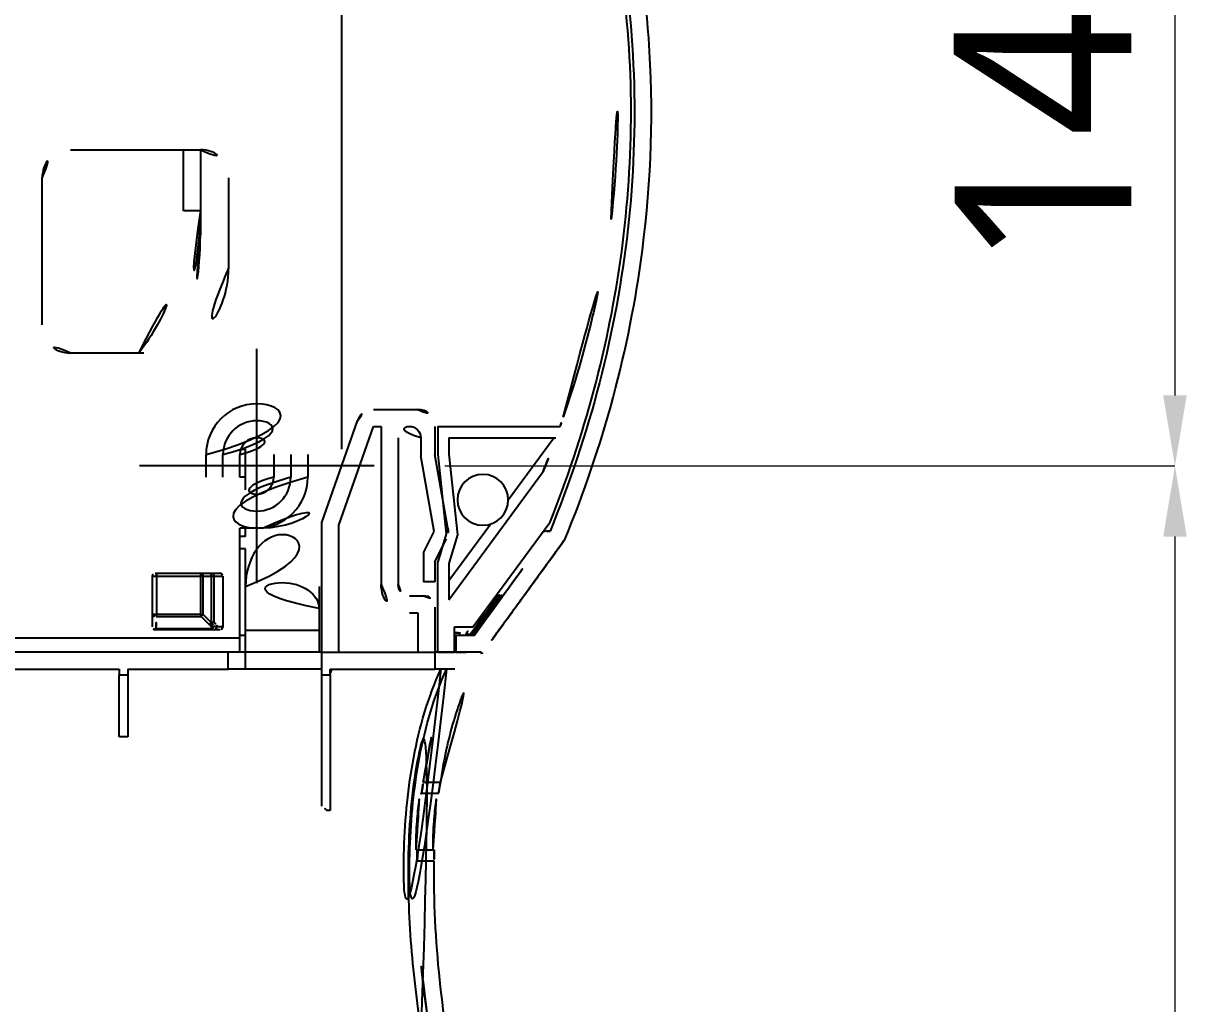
# Model space of a CAD drawing. Extents: x 16296660632 to 16296681399, y -37409619871 to -37409615168.
# Drawn here: x 16296681158.2 to 16296681224.1, y -37409615402.6 to -37409615347 of the extents above; entities that cross this region are included whole.
import ezdxf

# ---------------------------------------------------------------- set-up
doc = ezdxf.new("R2010")
doc.units = 0
doc.header["$LTSCALE"] = 10
doc.header["$MEASUREMENT"] = 0
doc.header["$PDMODE"] = 3
doc.header["$PDSIZE"] = -10
doc.layers.get('0').update_dxf_attribs({"linetype": 'CONTINUOUS'})
doc.layers.get('DEFPOINTS').update_dxf_attribs({"linetype": 'CONTINUOUS'})
doc.layers.add('1', color=7, linetype='CONTINUOUS')
doc.layers.add('2', color=2, linetype='CONTINUOUS')
doc.styles.add('Daelim Dimension', font='')
doc.styles.get('Daelim Dimension').set_extended_font_data('NanumGothic')
doc.dimstyles.new('DEFAULT', dxfattribs={"dimscale": 2, "dimtxt": 2, "dimasz": 2, "dimexe": 0, "dimexo": 2, "dimgap": 1, "dimtad": 1, "dimdec": 1, "dimzin": 9, "dimdsep": 46, "dimtxsty": 'Daelim Dimension', "dimcen": 0.5, "dimclrd": 252, "dimclre": 252, "dimclrt": 3, "dimadec": 1, "dimazin": 0, "dimtfac": 1, "dimtdec": 1, "dimtix": 1, "dimtmove": 0, "dimatfit": 3, "dimfxl": 1, "dimtolj": 1, "dimtzin": 1, "dimlwd": 9, "dimlwe": 9, "dimarcsym": 0})

# ---------------------------------------------------------------- blocks, each defined once
blk = doc.blocks.new('*D3')
at = {"color": 5, "lineweight": 9, "transparency": 16777216}
for p, q in [((16296681182.11304, -37409615327.28524), (16296681223.47042, -37409615327.28524)), ((16296681223.47042, -37409615331.28524), (16296681223.47042, -37409615368.08524)), ((16296681182.11304, -37409615372.08524), (16296681223.47042, -37409615372.08524))]:
    blk.add_line(p, q, dxfattribs=at)
at = {"color": 5, "transparency": 16777216}
for points in [[(16296681222.80375, -37409615331.28524), (16296681224.13708, -37409615331.28524), (16296681223.47042, -37409615327.28524)], [(16296681222.80375, -37409615368.08524), (16296681224.13708, -37409615368.08524), (16296681223.47042, -37409615372.08524)]]:
    blk.add_solid(points, dxfattribs=at)
at = {"layer": 'DEFPOINTS', "color": 0, "transparency": 16777216}
for p in [(16296681178.11304, -37409615327.28524), (16296681178.11304, -37409615372.08524), (16296681223.47042, -37409615372.08524)]:
    blk.add_point(p, dxfattribs=at)
at = {"color": 7, "transparency": 16777216, "insert": (16296681216.0627, -37409615349.68523), "char_height": 10, "attachment_point": 5, "rotation": 90, "style": 'Daelim Dimension'}
blk.add_mtext('\\A1;140', dxfattribs=at)
blk = doc.blocks.new('*D4')
at = {"color": 5, "lineweight": 9, "transparency": 16777216}
for p, q in [((16296681182.11304, -37409615372.08524), (16296681223.47042, -37409615372.08524)), ((16296681223.47042, -37409615376.08524), (16296681223.47042, -37409615454.48524)), ((16296681166.11304, -37409615458.48524), (16296681223.47042, -37409615458.48524))]:
    blk.add_line(p, q, dxfattribs=at)
at = {"color": 5, "transparency": 16777216}
for points in [[(16296681222.80375, -37409615376.08524), (16296681224.13708, -37409615376.08524), (16296681223.47042, -37409615372.08524)], [(16296681222.80375, -37409615454.48524), (16296681224.13708, -37409615454.48524), (16296681223.47042, -37409615458.48524)]]:
    blk.add_solid(points, dxfattribs=at)
at = {"layer": 'DEFPOINTS', "color": 0, "transparency": 16777216}
for p in [(16296681178.11304, -37409615372.08524), (16296681162.11304, -37409615458.48524), (16296681223.47042, -37409615458.48524)]:
    blk.add_point(p, dxfattribs=at)
at = {"color": 7, "transparency": 16777216, "insert": (16296681216.04839, -37409615415.28524), "char_height": 10, "attachment_point": 5, "rotation": 90, "style": 'Daelim Dimension'}
blk.add_mtext('\\A1;270', dxfattribs=at)

msp = doc.modelspace()

# ---------------------------------------------------------------- linework, layer by layer
at = {"layer": '1', "color": 7, "linetype": 'Continuous'}
for p, q in [((16296681176.27188, -37409615323.44524), (16296681176.27188, -37409615371.12524)), ((16296681160.91188, -37409615354.16524), (16296681168.27188, -37409615354.16524)), ((16296681167.31188, -37409615357.62643), (16296681167.31188, -37409615354.16527)), ((16296681168.27188, -37409615354.16527), (16296681168.27188, -37409615357.62643)), ((16296681159.31188, -37409615364.08524), (16296681159.31188, -37409615355.76524)), ((16296681169.87188, -37409615355.76524), (16296681169.87188, -37409615360.88524)), ((16296681168.27188, -37409615357.62643), (16296681167.31188, -37409615357.62643)), ((16296681168.27188, -37409615357.62643), (16296681168.27188, -37409615358.90643)), ((16296681165.07188, -37409615365.68523), (16296681160.91188, -37409615365.68523)), ((16296681178.07298, -37409615368.88524), (16296681180.59188, -37409615368.88524)), ((16296681175.15188, -37409615375.28524), (16296681177.16688, -37409615369.5281)), ((16296681176.11188, -37409615375.44839), (16296681178.07298, -37409615369.84524)), ((16296681178.07298, -37409615369.84524), (16296681178.51188, -37409615369.84524)), ((16296681178.51188, -37409615369.84524), (16296681178.51188, -37409615378.80524)), ((16296681181.55188, -37409615369.84524), (16296681181.55188, -37409615371.44524)), ((16296681181.71188, -37409615369.84524), (16296681188.64026, -37409615369.84524)), ((16296681181.71188, -37409615369.84524), (16296681181.71188, -37409615371.44524)), ((16296681179.47188, -37409615370.48524), (16296681179.47188, -37409615378.80524)), ((16296681180.75188, -37409615370.48524), (16296681180.75188, -37409615371.51611)), ((16296681182.35188, -37409615370.48524), (16296681182.35188, -37409615371.41105)), ((16296681182.35188, -37409615370.48524), (16296681188.41188, -37409615370.48524)), ((16296681185.71188, -37409615374.00674), (16296681188.29688, -37409615370.48524)), ((16296681170.56678, -37409615371.12524), (16296681170.83188, -37409615371.12524)), ((16296681170.83188, -37409615373.44078), (16296681170.83188, -37409615371.12524)), ((16296681168.59188, -37409615372.72523), (16296681168.59188, -37409615371.44524)), ((16296681169.55188, -37409615372.72523), (16296681169.55188, -37409615371.44524)), ((16296681170.51188, -37409615372.72523), (16296681170.51188, -37409615371.44524)), ((16296681172.43188, -37409615371.44524), (16296681172.43188, -37409615372.72523)), ((16296681173.39188, -37409615371.44524), (16296681173.39188, -37409615372.72523)), ((16296681174.35188, -37409615371.44524), (16296681174.35188, -37409615372.72523)), ((16296681181.51771, -37409615375.80473), (16296681180.75188, -37409615371.51611)), ((16296681182.29593, -37409615375.61187), (16296681181.55188, -37409615371.44524)), ((16296681181.71188, -37409615371.44524), (16296681182.19188, -37409615375.92524)), ((16296681182.35188, -37409615371.41105), (16296681182.842, -37409615375.98545)), ((16296681182.35188, -37409615379.66557), (16296681187.68002, -37409615372.40713)), ((16296681170.83188, -37409615372.72523), (16296681170.51187, -37409615372.72523)), ((16296681175.15188, -37409615382.64524), (16296681175.15188, -37409615375.28524)), ((16296681188.0638, -37409615375.2999), (16296681183.72893, -37409615381.20524)), ((16296681170.51188, -37409615381.84524), (16296681170.51188, -37409615375.60524)), ((16296681171.47188, -37409615375.60524), (16296681170.51188, -37409615375.60524)), ((16296681170.83188, -37409615376.08524), (16296681170.83188, -37409615375.6052)), ((16296681171.79188, -37409615375.60524), (16296681171.47188, -37409615375.60524)), ((16296681176.11188, -37409615382.64524), (16296681176.11188, -37409615375.44839)), ((16296681180.91188, -37409615377.01638), (16296681181.51771, -37409615375.80473)), ((16296681182.19188, -37409615375.92524), (16296681181.71188, -37409615377.52524)), ((16296681182.35188, -37409615378.58402), (16296681184.70485, -37409615375.3786)), ((16296681170.83188, -37409615376.08524), (16296681170.51187, -37409615376.08524)), ((16296681181.55188, -37409615377.52524), (16296681182.20952, -37409615376.20995)), ((16296681182.842, -37409615375.98545), (16296681182.35188, -37409615377.61917)), ((16296681170.83188, -37409615376.78924), (16296681170.51188, -37409615376.78924)), ((16296681170.83188, -37409615378.92171), (16296681170.83188, -37409615376.78924)), ((16296681180.91188, -37409615377.01638), (16296681180.91188, -37409615378.64524)), ((16296681181.55188, -37409615377.52524), (16296681181.55188, -37409615378.64524)), ((16296681181.71188, -37409615382.64524), (16296681181.71188, -37409615377.52524)), ((16296681182.35188, -37409615377.61917), (16296681182.35188, -37409615379.66557)), ((16296681165.55188, -37409615378.32523), (16296681165.79916, -37409615378.32523)), ((16296681165.55188, -37409615381.20524), (16296681165.55188, -37409615378.32523)), ((16296681165.71188, -37409615378.16524), (16296681169.38499, -37409615378.16524)), ((16296681165.79916, -37409615378.32523), (16296681168.27188, -37409615378.32523)), ((16296681165.79916, -37409615380.49896), (16296681165.79916, -37409615378.32523)), ((16296681168.43188, -37409615378.32523), (16296681168.27188, -37409615378.32523)), ((16296681168.27188, -37409615378.32523), (16296681168.27188, -37409615380.49896)), ((16296681168.43188, -37409615378.32523), (16296681168.43188, -37409615378.16524)), ((16296681168.43188, -37409615378.32523), (16296681168.88721, -37409615378.32523)), ((16296681168.43188, -37409615380.49896), (16296681168.43188, -37409615378.32523)), ((16296681168.88721, -37409615378.32523), (16296681168.88721, -37409615378.16524)), ((16296681168.88721, -37409615378.32523), (16296681168.88721, -37409615380.95429)), ((16296681168.88721, -37409615378.32523), (16296681169.04623, -37409615378.32523)), ((16296681169.04623, -37409615378.32523), (16296681169.54598, -37409615378.32523)), ((16296681169.04623, -37409615380.95429), (16296681169.04623, -37409615378.32523)), ((16296681169.54598, -37409615378.32523), (16296681169.54598, -37409615381.20524)), ((16296681170.83188, -37409615380.16621), (16296681170.83188, -37409615378.92171)), ((16296681174.99188, -37409615378.92171), (16296681174.99188, -37409615380.16621)), ((16296681181.55188, -37409615378.64524), (16296681180.91188, -37409615378.64524)), ((16296681180.11188, -37409615379.44524), (16296681180.91188, -37409615379.44524)), ((16296681165.79916, -37409615380.49896), (16296681165.55188, -37409615380.49896)), ((16296681168.27188, -37409615380.49896), (16296681165.79916, -37409615380.49896)), ((16296681168.27188, -37409615380.49896), (16296681168.43188, -37409615380.49896)), ((16296681168.31875, -37409615380.6121), (16296681168.43188, -37409615380.49896)), ((16296681168.88721, -37409615380.95429), (16296681168.43188, -37409615380.49896)), ((16296681170.83188, -37409615381.41072), (16296681170.83188, -37409615380.16621)), ((16296681174.99188, -37409615380.16621), (16296681174.99188, -37409615381.41072)), ((16296681180.11188, -37409615380.40524), (16296681180.59188, -37409615380.40524)), ((16296681180.59188, -37409615380.40524), (16296681180.59188, -37409615382.64524)), ((16296681181.55188, -37409615380.08524), (16296681181.55188, -37409615382.64524)), ((16296681165.77359, -37409615380.6121), (16296681168.31875, -37409615380.6121)), ((16296681168.31875, -37409615380.6121), (16296681168.88074, -37409615381.1741)), ((16296681168.77408, -37409615381.06743), (16296681168.88721, -37409615380.95429)), ((16296681169.04623, -37409615380.95429), (16296681168.88721, -37409615380.95429)), ((16296681169.1529, -37409615381.06096), (16296681169.04623, -37409615380.95429)), ((16296681169.54598, -37409615381.20524), (16296681169.22064, -37409615381.20524)), ((16296681182.67188, -37409615382.64524), (16296681182.67188, -37409615381.20524)), ((16296681182.67188, -37409615381.20524), (16296681183.72893, -37409615381.20524)), ((16296681170.51188, -37409615381.84524), (16296681140.43188, -37409615381.84524)), ((16296681169.38499, -37409615381.36523), (16296681165.71188, -37409615381.36523)), ((16296681168.95199, -37409615381.31837), (16296681165.75592, -37409615381.31837)), ((16296681170.83188, -37409615381.68523), (16296681170.51172, -37409615381.68523)), ((16296681170.83154, -37409615381.68523), (16296681170.51173, -37409615381.68523)), ((16296681170.51188, -37409615382.64524), (16296681170.51188, -37409615381.84524)), ((16296681174.99188, -37409615381.41072), (16296681170.83188, -37409615381.41072)), ((16296681170.83188, -37409615382.64524), (16296681170.83188, -37409615381.41072)), ((16296681174.99188, -37409615381.41072), (16296681174.99188, -37409615382.64524)), ((16296681182.73588, -37409615381.68523), (16296681182.73588, -37409615381.65591)), ((16296681182.73588, -37409615381.68523), (16296681182.73588, -37409615382.64524)), ((16296681183.7808, -37409615381.68523), (16296681182.73588, -37409615381.68523)), ((16296681170.51188, -37409615382.64524), (16296681140.43188, -37409615382.64524)), ((16296681169.83988, -37409615383.60524), (16296681169.83988, -37409615382.64524)), ((16296681170.83154, -37409615382.63937), (16296681170.51173, -37409615382.63937)), ((16296681170.79988, -37409615382.64524), (16296681170.51189, -37409615382.64524)), ((16296681170.8319, -37409615382.64524), (16296681170.79988, -37409615382.64524)), ((16296681170.79988, -37409615382.64524), (16296681170.79988, -37409615383.60524)), ((16296681174.99188, -37409615382.64524), (16296681170.83188, -37409615382.64524)), ((16296681175.15188, -37409615382.64524), (16296681174.99188, -37409615382.64524)), ((16296681175.15188, -37409615382.64524), (16296681181.55188, -37409615382.64524)), ((16296681175.15188, -37409615383.92524), (16296681175.15188, -37409615382.64524)), ((16296681184.16175, -37409615382.64524), (16296681181.55188, -37409615382.64524)), ((16296681181.55188, -37409615382.64524), (16296681181.55188, -37409615383.60524)), ((16296681181.71188, -37409615382.64524), (16296681182.67188, -37409615382.64524)), ((16296681155.71188, -37409615383.60524), (16296681163.67988, -37409615383.60524)), ((16296681163.67988, -37409615383.60524), (16296681163.67988, -37409615383.92524)), ((16296681164.15988, -37409615383.60524), (16296681164.15988, -37409615383.92524)), ((16296681164.15988, -37409615383.60524), (16296681169.83988, -37409615383.60524)), ((16296681170.79988, -37409615383.60524), (16296681169.83988, -37409615383.60524)), ((16296681175.15188, -37409615383.60524), (16296681170.79988, -37409615383.60524)), ((16296681175.63188, -37409615383.92524), (16296681175.63188, -37409615383.60524)), ((16296681175.63188, -37409615383.60524), (16296681181.55188, -37409615383.60524)), ((16296681175.71188, -37409615383.60524), (16296681175.63189, -37409615383.81856)), ((16296681182.69252, -37409615383.60524), (16296681181.55188, -37409615383.60524)), ((16296681163.67988, -37409615387.44524), (16296681163.67988, -37409615383.92524)), ((16296681163.67988, -37409615383.92524), (16296681164.15988, -37409615383.92524)), ((16296681164.15988, -37409615383.92524), (16296681164.15988, -37409615387.44524)), ((16296681175.15188, -37409615391.35701), (16296681175.15188, -37409615383.92524)), ((16296681175.15188, -37409615383.92524), (16296681175.63188, -37409615383.92524)), ((16296681175.63188, -37409615383.92524), (16296681175.63188, -37409615391.60524)), ((16296681164.15988, -37409615387.44524), (16296681163.67988, -37409615387.44524)), ((16296681180.89463, -37409615390.00523), (16296681181.86513, -37409615390.00523)), ((16296681181.75593, -37409615390.64524), (16296681180.78815, -37409615390.64524)), ((16296681175.63188, -37409615391.60524), (16296681175.43439, -37409615391.60524)), ((16296681180.55034, -37409615393.84524), (16296681181.51143, -37409615393.84524)), ((16296681181.51763, -37409615394.48524), (16296681180.55689, -37409615394.48524))]:
    msp.add_line(p, q, dxfattribs=at)
at = {"layer": '1', "color": 7, "linetype": 'Continuous', "extrusion": (1.224606353822377e-16, 0, -1)}
msp.add_circle((-16296681184.27188, -37409615374.00523, 1.995701779867261e-06), 1.44, dxfattribs=at)
for centre, radius, start, end in [((-16296681160.91188, -37409615355.76524, 1.99570177700658e-06), 1.6, 0, 90), ((-16296681168.27188, -37409615355.76524, 1.995701777907891e-06), 1.6, 90, 180), ((-16296681165.07188, -37409615360.88524, 1.995701777516016e-06), 4.800000000000001, 180, 270), ((-16296681160.91188, -37409615364.08524, 1.99570177700658e-06), 1.6, 270, 0), ((-16296681178.07298, -37409615369.84524, 1.99570177910814e-06), 0.9600000000000002, 19.29015968148843, 90), ((-16296681180.59188, -37409615369.84524, 1.995701779416606e-06), 0.9600000000000002, 90, 180), ((-16296681171.47188, -37409615371.44524, 1.995701778299765e-06), 0.9600000000000002, 0, 180), ((-16296681171.47188, -37409615372.72523, 1.995701778299765e-06), 0.9600000000000002, 180, 0), ((-16296681181.35087, -37409615375.78063, 1.995701779509552e-06), 0.9600000000000002, 169.8754359257726, 206.5650023041556), ((-16296681165.71188, -37409615378.32523, 1.995701777594392e-06), 0.16, 0, 90), ((-16296681168.43188, -37409615378.32523, 1.995701777927484e-06), 0.16, 0, 90), ((-16296681180.91188, -37409615380.08524, 1.995701779455793e-06), 0.6400000000000001, 90, 180), ((-16296681168.43188, -37409615380.49896, 1.995701777927484e-06), 0.16, 314.9999999999999, 0), ((-16296681165.71188, -37409615381.20524, 1.995701777594392e-06), 0.16, 270, 0)]:
    msp.add_arc(centre, radius, start, end, dxfattribs=at)
at = {"layer": '1', "color": 7, "linetype": 'Continuous', "extrusion": (0, 0, -1)}
for centre, radius, start, end in [((-16296681171.47188, -37409615371.44524), 2.88, 0, 180), ((-16296681171.47188, -37409615371.44524), 1.92, 0, 180), ((-16296681171.47188, -37409615372.72523), 2.88, 180, 0), ((-16296681171.47188, -37409615372.72523), 1.92, 180, 0)]:
    msp.add_arc(centre, radius, start, end, dxfattribs=at)
at = {"layer": '1', "color": 7, "linetype": 'Continuous'}
for centre, radius, start, end in [((16296681180.11188, -37409615370.48524), 0.6400000000000001, 0, 180), ((16296681171.79188, -37409615371.12524), 4.48, 270, 0), ((16296681180.11188, -37409615378.80524), 1.6, 180, 270), ((16296681180.11188, -37409615378.80524), 0.6400000000000001, 180, 270)]:
    msp.add_arc(centre, radius, start, end, dxfattribs=at)
at = {"layer": '1', "color": 7, "linetype": 'Continuous', "extrusion": (1.224606353822378e-16, 0, -1)}
msp.add_ellipse((16296681159.63188, -37409615357.62643), major_axis=(3.701338134869468e-13, 11.53998266896371), ratio=0.7487012977269054, start_param=1.570796326794873, end_param=2.3359459470064, dxfattribs=at)
at = {"layer": '1', "color": 7, "linetype": 'Continuous', "extrusion": (0, 0, -1)}
for centre, major_axis, ratio, start_param, end_param in [((16296681159.63188, -37409615358.90643), (-2.424093982367606e-13, 12.218805178903), 0.7071067811865787, 1.570796326794887, 2.119505914711342), ((16296681172.91188, -37409615378.92171), (0, 2.941564209736097), 0.707106781186533, 4.71238898038469, 7.853981633974483), ((16296681169.38499, -37409615378.32523), (0.1609846246779489, 8.588681132649936e-12), 0.9938837346739252, -1.570796326741872, 5.367906119602139e-11), ((16296681169.38499, -37409615381.20524), (-0.1609846246779489, 8.589932234508422e-12), 0.9938837346739252, 3.141592653536106, 4.712388980331657)]:
    msp.add_ellipse(centre, major_axis=major_axis, ratio=ratio, start_param=start_param, end_param=end_param, dxfattribs=at)
at = {"layer": '1', "color": 7, "linetype": 'Continuous'}
for centre, major_axis, ratio, start_param, end_param in [((16296681159.63188, -37409615357.62643), (-6.255653815738349e-13, 10.86116015902505), 0.707106781186568, 3.876381731401541, 4.712388980384649), ((16296681165.71188, -37409615378.32523), (-2.119904147024731e-13, 0.16), 0.545454545454959, 4.712388980383967, 6.283185307177157), ((16296681168.88721, -37409615378.32523), (-7.52194461505124e-14, 0.16), 0.9938837346735453, 4.712388980384222, 6.283185307179114), ((16296681172.91188, -37409615380.16621), (-2.08, 0), 0.7071067811865273, 3.141592653589793, 6.283185307179586), ((16296681165.71188, -37409615380.49896), (0.16, 1.475355861785266e-14), 0.766406315720775, 3.141592653589672, 5.108349543846764), ((16296681165.71188, -37409615380.49896), (-2.145990169793747e-13, 0.1599999999994506), 0.5454545454568318, 3.926990816982907, 4.712388980383958), ((16296681168.88721, -37409615380.95429), (0.1131370849898668, 0.1131370849898668), 0.9878783399071692, 3.141592653589793, 5.491689431657163), ((16296681168.99388, -37409615381.06096), (0.1131370849898668, 0.1131370849898668), 0.9878783399071692, 3.141592653589793, 5.491689431657163)]:
    msp.add_ellipse(centre, major_axis=major_axis, ratio=ratio, start_param=start_param, end_param=end_param, dxfattribs=at)
for points, knots in [([(16296681188.91939, -37409615376.24524), (16296681191.08171, -37409615371.00474), (16296681193.63459, -37409615361.57656), (16296681194.05395, -37409615348.82278), (16296681192.54537, -37409615338.86147), (16296681189.92022, -37409615331.22723), (16296681186.44154, -37409615325.09074), (16296681182.60793, -37409615320.41656), (16296681178.03353, -37409615316.46232), (16296681172.90489, -37409615313.27071), (16296681167.35096, -37409615310.89385), (16296681161.49294, -37409615309.39748), (16296681155.47202, -37409615308.86907), (16296681149.44938, -37409615309.39767), (16296681143.59303, -37409615310.89378), (16296681138.50195, -37409615313.07249), (16296681134.18231, -37409615315.64777), (16296681130.59067, -37409615318.40162), (16296681127.35778, -37409615321.57072), (16296681124.25405, -37409615325.53022), (16296681121.02302, -37409615331.22719), (16296681118.3986, -37409615338.86195), (16296681116.88976, -37409615348.82254), (16296681117.30922, -37409615361.57663), (16296681119.86205, -37409615371.00472), (16296681122.02438, -37409615376.24524)], [0, 0, 0, 0, 0.09521377028356762, 0.1626781215783933, 0.2132763850495126, 0.2638746485206319, 0.2976068241680448, 0.3313389998154577, 0.3650711754628705, 0.3988033511102834, 0.4325355267576962, 0.4662677024051091, 0.4999998780525219, 0.5337320536999349, 0.5674642293473476, 0.6011964049947606, 0.6264955367303202, 0.6517946684658799, 0.6770938002014395, 0.7023929319369991, 0.736125107584412, 0.7867233710555313, 0.8373216345266505, 0.9047859858214763, 1, 1, 1, 1]), ([(16296681171.47188, -37409615313.79517), (16296681174.12888, -37409615315.09107), (16296681176.60805, -37409615316.67042), (16296681180.04377, -37409615319.4905), (16296681181.13957, -37409615320.50757), (16296681183.16382, -37409615322.64504), (16296681184.09976, -37409615323.77289), (16296681186.68492, -37409615327.32919), (16296681188.12164, -37409615329.96807), (16296681190.37, -37409615335.41103), (16296681191.19955, -37409615338.22585), (16296681192.37366, -37409615344.00911), (16296681192.70835, -37409615346.96876), (16296681192.92407, -37409615352.82624), (16296681192.80861, -37409615355.75088), (16296681192.15501, -37409615361.59238), (16296681191.61124, -37409615364.52133), (16296681190.13399, -37409615370.23318), (16296681189.20049, -37409615373.03188), (16296681188.07456, -37409615375.77406)], [0, 0, 0, 0, 0.1249999999999988, 0.1249999999999988, 0.1874999999999995, 0.1874999999999995, 0.2500000000000002, 0.2500000000000002, 0.375, 0.375, 0.4999999999999999, 0.4999999999999999, 0.6249999999999999, 0.6249999999999999, 0.7499999999999999, 0.7499999999999999, 0.875, 0.875, 1, 1, 1, 1]), ([(16296681188.0638, -37409615375.2999), (16296681189.039, -37409615372.87418), (16296681189.87406, -37409615370.37977), (16296681191.24434, -37409615365.24393), (16296681191.77938, -37409615362.58698), (16296681192.48887, -37409615357.28075), (16296681192.66976, -37409615354.61438), (16296681192.66048, -37409615349.25334), (16296681192.46745, -37409615346.55391), (16296681191.69098, -37409615341.27298), (16296681191.10849, -37409615338.67348), (16296681189.48047, -37409615333.57218), (16296681188.42505, -37409615331.0643), (16296681186.48436, -37409615327.5611), (16296681185.77592, -37409615326.43001), (16296681184.22401, -37409615324.24823), (16296681183.37357, -37409615323.19177), (16296681180.64913, -37409615320.20172), (16296681178.63024, -37409615318.45458), (16296681176.43188, -37409615316.92558)], [0, 0, 0, 0, 0.1250000000000001, 0.1250000000000001, 0.2500000000000001, 0.2500000000000001, 0.3750000000000002, 0.3750000000000002, 0.5000000000000002, 0.5000000000000002, 0.6250000000000002, 0.6250000000000002, 0.7500000000000003, 0.7500000000000003, 0.8125000000000001, 0.8125000000000001, 0.8749999999999999, 0.8749999999999999, 1, 1, 1, 1]), ([(16296681188.82256, -37409615369.31851), (16296681189.44619, -37409615367.49129), (16296681189.99142, -37409615365.62303), (16296681190.90014, -37409615361.88429), (16296681191.26669, -37409615360.00527), (16296681191.54516, -37409615358.11658)], [0, 0, 0, 0, 0.4999999999999998, 0.4999999999999998, 1, 1, 1, 1]), ([(16296681187.71695, -37409615375.77241), (16296681187.74033, -37409615375.77251), (16296681187.76371, -37409615375.77262), (16296681187.79743, -37409615375.77278), (16296681187.80777, -37409615375.77283), (16296681187.81811, -37409615375.77287)], [0, 0, 0, 0, 0.6932825530962838, 0.6932825530962838, 1, 1, 1, 1]), ([(16296681187.95089, -37409615375.77349), (16296681187.94028, -37409615375.77344), (16296681187.92968, -37409615375.77339), (16296681187.90847, -37409615375.77329), (16296681187.89787, -37409615375.77324), (16296681187.86606, -37409615375.77309), (16296681187.84487, -37409615375.77299), (16296681187.82366, -37409615375.7729)], [0, 0, 0, 0, 0.2500666968007392, 0.2500666968007392, 0.5001333936014859, 0.5001333936014859, 1, 1, 1, 1]), ([(16296681188.07456, -37409615375.77406), (16296681188.06416, -37409615375.77401), (16296681188.05376, -37409615375.77396), (16296681188.03296, -37409615375.77386), (16296681188.02256, -37409615375.77382), (16296681187.99173, -37409615375.77367), (16296681187.97131, -37409615375.77358), (16296681187.95089, -37409615375.77349)], [0, 0, 0, 0, 0.2523025659885874, 0.2523025659885874, 0.5046051319773117, 0.5046051319773117, 1, 1, 1, 1]), ([(16296681183.7808, -37409615381.68523), (16296681184.49643, -37409615380.70004), (16296681185.21205, -37409615379.71484), (16296681186.6433, -37409615377.74445), (16296681187.35893, -37409615376.75925), (16296681188.07456, -37409615375.77406)], [0, 0, 0, 0, 0.4999999999999715, 0.4999999999999715, 1, 1, 1, 1]), ([(16296681165.75592, -37409615381.31837), (16296681165.75694, -37409615381.26144), (16296681165.75802, -37409615381.20469), (16296681165.76293, -37409615380.9665), (16296681165.76747, -37409615380.78674), (16296681165.77359, -37409615380.6121)], [0, 0, 0, 0, 0.2373972269193334, 0.2373972269193334, 1, 1, 1, 1]), ([(16296681168.88074, -37409615381.1741), (16296681168.89307, -37409615381.18642), (16296681168.90568, -37409615381.20668), (16296681168.92954, -37409615381.25703), (16296681168.9408, -37409615381.28575), (16296681168.95199, -37409615381.31837)], [0, 0, 0, 0, 0.5305590404101345, 0.5305590404101345, 1, 1, 1, 1]), ([(16296681169.22066, -37409615381.20425), (16296681169.22063, -37409615381.20573), (16296681169.22059, -37409615381.2072), (16296681169.22054, -37409615381.20866), (16296681169.22017, -37409615381.21941), (16296681169.21848, -37409615381.23118), (16296681169.21107, -37409615381.25993), (16296681169.20359, -37409615381.2768), (16296681169.18391, -37409615381.30668), (16296681169.1715, -37409615381.32012), (16296681169.14347, -37409615381.34194), (16296681169.12749, -37409615381.35064), (16296681169.0956, -37409615381.36168), (16296681169.07947, -37409615381.36466), (16296681169.0635, -37409615381.36516)], [0, 0, 0, 0, 0.01005070713657541, 0.01005070713657541, 0.01005070713657541, 0.1534415081576008, 0.1534415081576008, 0.3730938900696588, 0.3730938900696588, 0.5896273718575542, 0.5896273718575542, 0.8047146024954892, 0.8047146024954892, 1, 1, 1, 1]), ([(16296681165.75714, -37409615381.31747), (16296681165.75595, -37409615381.31835), (16296681165.75477, -37409615381.31923), (16296681165.75359, -37409615381.3201), (16296681165.74946, -37409615381.32314), (16296681165.74403, -37409615381.32688), (16296681165.71715, -37409615381.34406), (16296681165.6944, -37409615381.35453), (16296681165.67225, -37409615381.36025)], [0, 0, 0, 0, 0.01412492317039116, 0.01412492317039116, 0.01412492317039116, 0.2133262769969853, 0.2133262769969853, 1, 1, 1, 1]), ([(16296681169.0635, -37409615381.36516), (16296681169.04493, -37409615381.36459), (16296681169.02617, -37409615381.36078), (16296681168.99141, -37409615381.34749), (16296681168.97492, -37409615381.33784), (16296681168.95818, -37409615381.32399), (16296681168.9558, -37409615381.32191), (16296681168.95349, -37409615381.31978), (16296681168.95199, -37409615381.31837)], [0, 0, 0, 0, 0.4539692254640568, 0.4539692254640568, 0.9073616751169536, 0.9073616751169536, 0.9832945507621653, 1, 1, 1, 1]), ([(16296681183.31148, -37409615381.60368), (16296681183.33082, -37409615381.60705), (16296681183.35016, -37409615381.6104), (16296681183.38885, -37409615381.61713), (16296681183.40819, -37409615381.6205), (16296681183.44689, -37409615381.62722), (16296681183.46624, -37409615381.63058), (16296681183.50458, -37409615381.63725), (16296681183.52357, -37409615381.64055), (16296681183.54257, -37409615381.64385)], [0, 0, 0, 0, 0.2511576031395453, 0.2511576031395453, 0.5023152062791095, 0.5023152062791095, 0.753472809418686, 0.753472809418686, 1, 1, 1, 1]), ([(16296681183.54773, -37409615381.64475), (16296681183.55762, -37409615381.64647), (16296681183.56751, -37409615381.64819), (16296681183.5873, -37409615381.65163), (16296681183.59719, -37409615381.65334), (16296681183.61698, -37409615381.65678), (16296681183.62688, -37409615381.6585), (16296681183.64648, -37409615381.66191), (16296681183.65619, -37409615381.6636), (16296681183.6659, -37409615381.66528)], [0, 0, 0, 0, 0.2511698264547513, 0.2511698264547513, 0.5023396529095087, 0.5023396529095087, 0.7535094793642659, 0.7535094793642659, 1, 1, 1, 1]), ([(16296681183.6659, -37409615381.66528), (16296681183.67562, -37409615381.66697), (16296681183.68532, -37409615381.66866), (16296681183.70474, -37409615381.67203), (16296681183.71445, -37409615381.67371), (16296681183.73387, -37409615381.67709), (16296681183.74358, -37409615381.67877), (16296681183.76246, -37409615381.68205), (16296681183.77163, -37409615381.68365), (16296681183.7808, -37409615381.68523)], [0, 0, 0, 0, 0.2535420440170701, 0.2535420440170701, 0.5070840880341428, 0.5070840880341428, 0.7606261320512075, 0.7606261320512075, 1, 1, 1, 1]), ([(16296681184.21751, -37409615382.74072), (16296681184.22104, -37409615382.73449), (16296681184.22354, -37409615382.72756), (16296681184.22606, -37409615382.71347), (16296681184.22612, -37409615382.70611), (16296681184.22384, -37409615382.69198), (16296681184.22147, -37409615382.68501), (16296681184.21463, -37409615382.67242), (16296681184.21009, -37409615382.66664), (16296681184.19947, -37409615382.65702), (16296681184.19326, -37409615382.65306), (16296681184.18006, -37409615382.64749), (16296681184.17288, -37409615382.64581), (16296681184.16447, -37409615382.64528), (16296681184.163, -37409615382.64523), (16296681184.16153, -37409615382.64524)], [0, 0, 0, 0, 0.1616930152139092, 0.1616930152139092, 0.3233886582843156, 0.3233886582843156, 0.4850515328351044, 0.4850515328351044, 0.6467510904931254, 0.6467510904931254, 0.8085565373890284, 0.8085565373890284, 0.9704907975550437, 0.9704907975550437, 1, 1, 1, 1]), ([(16296681181.88915, -37409615383.60524), (16296681181.16399, -37409615385.21156), (16296681180.67999, -37409615386.87823), (16296681180.02917, -37409615390.29098), (16296681179.86628, -37409615392.04678), (16296681179.701, -37409615397.26308), (16296681179.9918, -37409615400.72018), (16296681180.51943, -37409615404.16524)], [0, 0, 0, 0, 0.2500000000000001, 0.2500000000000001, 0.5, 0.5, 1, 1, 1, 1]), ([(16296681182.2131, -37409615383.60524), (16296681181.50157, -37409615385.17515), (16296681181.00874, -37409615386.88332), (16296681180.36271, -37409615390.3044), (16296681180.1979, -37409615392.02858), (16296681180.02231, -37409615397.22864), (16296681180.29269, -37409615400.73342), (16296681180.79902, -37409615404.16524)], [0, 0, 0, 0, 0.25, 0.25, 0.5000000000000001, 0.5000000000000001, 1, 1, 1, 1]), ([(16296681181.86513, -37409615390.00523), (16296681181.91472, -37409615389.66651), (16296681181.97025, -37409615389.32845), (16296681182.23599, -37409615387.88029), (16296681182.50905, -37409615386.77832), (16296681183.23023, -37409615384.68211), (16296681183.67966, -37409615383.69183), (16296681184.21751, -37409615382.74072)], [0, 0, 0, 0, 0.133680095267519, 0.133680095267519, 0.5739781697274277, 0.5739781697274277, 1, 1, 1, 1]), ([(16296681180.78217, -37409615404.16524), (16296681180.51467, -37409615402.44634), (16296681180.30928, -37409615400.71719), (16296681180.05357, -37409615397.23331), (16296681179.99969, -37409615395.4743), (16296681180.11427, -37409615391.97141), (16296681180.28347, -37409615390.21343), (16296681180.94935, -37409615386.82109), (16296681181.44246, -37409615385.17599), (16296681182.16872, -37409615383.60524)], [0, 0, 0, 0, 0.25, 0.25, 0.4999999999999999, 0.4999999999999999, 0.75, 0.75, 1, 1, 1, 1]), ([(16296681180.78815, -37409615390.64524), (16296681180.79066, -37409615390.64524), (16296681180.79469, -37409615390.63292), (16296681180.80517, -37409615390.58584), (16296681180.81176, -37409615390.55045), (16296681180.82681, -37409615390.4617), (16296681180.83548, -37409615390.40704), (16296681180.85395, -37409615390.286), (16296681180.86403, -37409615390.21786), (16296681180.88094, -37409615390.10126), (16296681180.88784, -37409615390.05311), (16296681180.89463, -37409615390.00523)], [0, 0, 0, 0, 0.2133166409038287, 0.2133166409038287, 0.4265609007976817, 0.4265609007976817, 0.640893374951798, 0.640893374951798, 0.8569342520390065, 0.8569342520390065, 1, 1, 1, 1]), ([(16296681181.86513, -37409615390.00523), (16296681181.85454, -37409615390.07755), (16296681181.84365, -37409615390.15083), (16296681181.82299, -37409615390.28722), (16296681181.81292, -37409615390.35222), (16296681181.79481, -37409615390.46466), (16296681181.78649, -37409615390.51373), (16296681181.77254, -37409615390.589), (16296681181.76668, -37409615390.61642), (16296681181.75965, -37409615390.64056), (16296681181.75749, -37409615390.64524), (16296681181.75593, -37409615390.64524)], [0, 0, 0, 0, 0.2178866971924587, 0.2178866971924587, 0.435814352359909, 0.435814352359909, 0.6530543761689411, 0.6530543761689411, 0.8686140201464154, 0.8686140201464154, 1, 1, 1, 1]), ([(16296681180.49443, -37409615393.84524), (16296681180.47964, -37409615393.84524), (16296681180.47003, -37409615393.67113), (16296681180.47514, -37409615393.07866), (16296681180.49144, -37409615392.65971), (16296681180.5525, -37409615391.82516), (16296681180.59706, -37409615391.41189), (16296681180.68109, -37409615390.81584), (16296681180.71697, -37409615390.64524), (16296681180.73187, -37409615390.64524)], [0, 0, 0, 0, 0.25, 0.25, 0.5, 0.5, 0.75, 0.75, 1, 1, 1, 1]), ([(16296681181.45552, -37409615393.84524), (16296681181.44073, -37409615393.84524), (16296681181.43123, -37409615393.67109), (16296681181.43697, -37409615393.07852), (16296681181.45383, -37409615392.65952), (16296681181.51656, -37409615391.825), (16296681181.56223, -37409615391.41183), (16296681181.64815, -37409615390.81586), (16296681181.68472, -37409615390.64524), (16296681181.69962, -37409615390.64524)], [0, 0, 0, 0, 0.25, 0.25, 0.5, 0.5, 0.75, 0.75, 1, 1, 1, 1]), ([(16296681180.55689, -37409615394.48524), (16296681180.55814, -37409615394.41363), (16296681180.55915, -37409615394.34103), (16296681180.5605, -37409615394.20587), (16296681180.56084, -37409615394.14145), (16296681180.56068, -37409615394.0296), (16296681180.56017, -37409615393.98063), (16296681180.55819, -37409615393.9047), (16296681180.5567, -37409615393.87669), (16296681180.55348, -37409615393.85053), (16296681180.55199, -37409615393.84524), (16296681180.55034, -37409615393.84524)], [0, 0, 0, 0, 0.2148664804220596, 0.2148664804220596, 0.429736936781294, 0.429736936781294, 0.6445496774265795, 0.6445496774265795, 0.8593183649344481, 0.8593183649344481, 1, 1, 1, 1]), ([(16296681181.51143, -37409615393.84524), (16296681181.51393, -37409615393.84524), (16296681181.51606, -37409615393.85759), (16296681181.51926, -37409615393.90498), (16296681181.52039, -37409615393.94066), (16296681181.52166, -37409615394.0301), (16296681181.52183, -37409615394.08508), (16296681181.52136, -37409615394.20646), (16296681181.52073, -37409615394.27453), (16296681181.51921, -37409615394.39045), (16296681181.51847, -37409615394.43799), (16296681181.51763, -37409615394.48524)], [0, 0, 0, 0, 0.2148950969726937, 0.2148950969726937, 0.429798377028035, 0.429798377028035, 0.6445916665342036, 0.6445916665342036, 0.8593627575998692, 0.8593627575998692, 1, 1, 1, 1]), ([(16296681176.11188, -37409615462.98468), (16296681177.9579, -37409615462.01633), (16296681179.69802, -37409615460.87012), (16296681183.02598, -37409615458.08035), (16296681184.59244, -37409615456.40374), (16296681187.24872, -37409615452.70847), (16296681188.33523, -37409615450.6888), (16296681189.88827, -37409615446.43002), (16296681190.36769, -37409615444.19485), (16296681190.67235, -37409615440.81796), (16296681190.70624, -37409615439.68826), (16296681190.63256, -37409615437.44355), (16296681190.52409, -37409615436.32832), (16296681189.70447, -37409615430.78291), (16296681188.16271, -37409615426.4451), (16296681186.06773, -37409615419.99113), (16296681185.39823, -37409615417.84743), (16296681184.16845, -37409615413.52689), (16296681183.60741, -37409615411.34529), (16296681182.17335, -37409615404.72757), (16296681181.55092, -37409615400.23135), (16296681181.50878, -37409615395.31039), (16296681181.51029, -37409615394.89773), (16296681181.51763, -37409615394.48524)], [0, 0, 0, 0, 0.08355573667457974, 0.08355573667457974, 0.1735528828842685, 0.1735528828842685, 0.2635500290939572, 0.2635500290939572, 0.353547175303646, 0.353547175303646, 0.3985457484084904, 0.3985457484084904, 0.4435443215133347, 0.4435443215133347, 0.6235386139327123, 0.6235386139327123, 0.713535760142401, 0.713535760142401, 0.8035329063520897, 0.8035329063520897, 0.9835271987714672, 0.9835271987714672, 1, 1, 1, 1])]:
    msp.add_open_spline(points, degree=3, knots=knots, dxfattribs=at)
for points, degree in [([(16296681191.54516, -37409615358.11658), (16296681192.0993, -37409615352.82281), (16296681191.96254, -37409615347.50944), (16296681190.98473, -37409615342.19797)], 3), ([(16296681188.64026, -37409615369.84524), (16296681188.70177, -37409615369.66998), (16296681188.76254, -37409615369.4944), (16296681188.82256, -37409615369.31851)], 3), ([(16296681187.68002, -37409615372.40713), (16296681187.93379, -37409615371.77121), (16296681188.17783, -37409615371.13045), (16296681188.41188, -37409615370.48524)], 3), ([(16296681187.82366, -37409615375.7729), (16296681187.82181, -37409615375.77289), (16296681187.81811, -37409615375.77287)], 2), ([(16296681188.91939, -37409615376.24524), (16296681184.27062, -37409615382.64524)], 1), ([(16296681183.54257, -37409615381.64385), (16296681184.96775, -37409615379.68686), (16296681186.39293, -37409615377.72987), (16296681187.81811, -37409615375.77287)], 3), ([(16296681183.54773, -37409615381.64475), (16296681184.97304, -37409615379.68746), (16296681186.39835, -37409615377.73018), (16296681187.82366, -37409615375.7729)], 3), ([(16296681183.6659, -37409615381.66528), (16296681185.09423, -37409615379.70135), (16296681186.52256, -37409615377.73742), (16296681187.95089, -37409615375.77349)], 3), ([(16296681169.22064, -37409615381.20524), (16296681169.19876, -37409615381.13538), (16296681169.17596, -37409615381.08401), (16296681169.1529, -37409615381.06096)], 3), ([(16296681182.69094, -37409615381.53506), (16296681182.97282, -37409615381.5579), (16296681183.17979, -37409615381.58079), (16296681183.31148, -37409615381.60368)], 3), ([(16296681183.31148, -37409615381.60368), (16296681183.40845, -37409615381.47086), (16296681183.50542, -37409615381.33802), (16296681183.6024, -37409615381.20519)], 3), ([(16296681183.54257, -37409615381.64385), (16296681183.5443, -37409615381.64415), (16296681183.54773, -37409615381.64475)], 2), ([(16296681182.73588, -37409615382.64524), (16296681183.24746, -37409615382.64524), (16296681183.75904, -37409615382.64524), (16296681184.27062, -37409615382.64524)], 3), ([(16296681180.89463, -37409615390.00523), (16296681181.20537, -37409615387.81279), (16296681181.74799, -37409615385.6321), (16296681182.69252, -37409615383.60524)], 3), ([(16296681180.78815, -37409615390.64524), (16296681180.76939, -37409615390.64524), (16296681180.75063, -37409615390.64524), (16296681180.73187, -37409615390.64524)], 3), ([(16296681175.43439, -37409615391.60524), (16296681175.34162, -37409615391.52171), (16296681175.24747, -37409615391.43893), (16296681175.15188, -37409615391.35701)], 3), ([(16296681180.55034, -37409615393.84524), (16296681180.5317, -37409615393.84524), (16296681180.51307, -37409615393.84524), (16296681180.49443, -37409615393.84524)], 3), ([(16296681181.23967, -37409615404.16524), (16296681180.76663, -37409615400.97861), (16296681180.50059, -37409615397.72025), (16296681180.55689, -37409615394.48524)], 3)]:
    msp.add_open_spline(points, degree=degree, dxfattribs=at)
at = {"layer": '2', "color": 1, "ltscale": 0.5}
for p, q in [((16296681171.47188, -37409615378.72639), (16296681171.47188, -37409615365.44408)), ((16296681178.11304, -37409615372.08524), (16296681164.83073, -37409615372.08524))]:
    msp.add_line(p, q, dxfattribs=at)

# ---------------------------------------------------------------- dimensions: what is measured, and where the dimension line sits
at = {"color": 5}
for base, p1, p2, text, picture, middle in [((16296681223.47042, -37409615372.08524), (16296681178.11304, -37409615327.28524), (16296681178.11304, -37409615372.08524), '140', '*D3', (16296681223.47042, -37409615349.68523)), ((16296681223.47042, -37409615458.48524), (16296681178.11304, -37409615372.08524), (16296681162.11304, -37409615458.48524), '270', '*D4', (16296681223.47042, -37409615415.28524))]:
    dim = msp.add_linear_dim(base=base, p1=p1, p2=p2, angle=90, text=text, dimstyle='DEFAULT', override={"dimtxt": 5, "dimclrd": 5, "dimclre": 5, "dimclrt": 7}, dxfattribs=at)
    dim.commit()
    dim.dimension.update_dxf_attribs({"geometry": picture, "text_midpoint": middle, "dimtype": 160})

doc.saveas('drawing.dxf')
